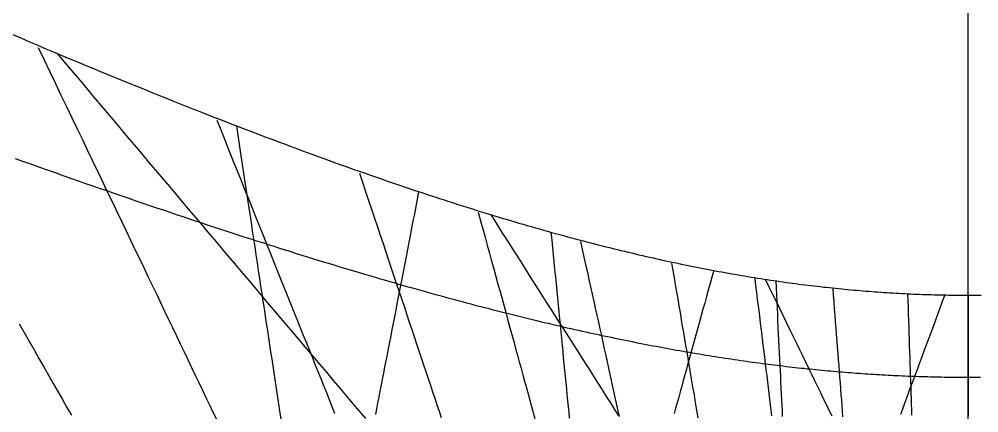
# Model space of a CAD drawing. Header units: millimetres. Extents: x -571 to 571, y -403 to 280.
# Drawn here: x -277.8 to 3.2, y 5.3 to 120.7 of the extents above; entities that cross this region are included whole.
import ezdxf

# ---------------------------------------------------------------- set-up
doc = ezdxf.new("R2010")
doc.units = ezdxf.units.MM
for name, color, linetype in [('DECL', 30, 'Continuous'), ('HOUR', 7, 'Continuous'), ('HOUR20', 8, 'Continuous'), ('MERID', 40, 'Continuous'), ('RISE', 3, 'Continuous'), ('SET', 2, 'Continuous'), ('TEMP', 5, 'Continuous')]:
    doc.layers.add(name, color=color, linetype=linetype)

msp = doc.modelspace()

# ---------------------------------------------------------------- linework, layer by layer
at = {"layer": 'DECL'}
for points in [[(-279.63, 116.14), (-277.17, 115.09), (-274.74, 114.06), (-272.34, 113.04), (-269.96, 112.03), (-267.61, 111.04), (-265.29, 110.06), (-262.99, 109.1), (-260.71, 108.15), (-258.46, 107.21), (-256.23, 106.29), (-254.03, 105.37), (-251.85, 104.47), (-249.69, 103.58), (-247.55, 102.71), (-245.43, 101.84), (-243.34, 100.99), (-241.26, 100.14), (-239.21, 99.31), (-237.17, 98.49), (-235.16, 97.68), (-233.16, 96.88), (-231.18, 96.09), (-229.22, 95.31), (-227.28, 94.54), (-225.36, 93.78), (-223.46, 93.03), (-221.57, 92.29), (-219.7, 91.56), (-217.84, 90.84), (-216.01, 90.12), (-214.19, 89.42), (-212.38, 88.72), (-210.59, 88.04), (-208.82, 87.36), (-207.06, 86.69), (-205.31, 86.03), (-203.58, 85.37), (-201.87, 84.73), (-200.17, 84.09), (-198.48, 83.46), (-196.8, 82.84), (-195.14, 82.22), (-193.5, 81.61), (-191.86, 81.01), (-190.24, 80.42), (-188.63, 79.83), (-187.04, 79.26), (-185.45, 78.68), (-183.88, 78.12), (-182.32, 77.56), (-180.78, 77.01), (-179.24, 76.46), (-177.71, 75.92), (-176.2, 75.39), (-174.7, 74.87), (-173.2, 74.35), (-171.72, 73.83), (-170.25, 73.33), (-168.79, 72.82), (-167.34, 72.33), (-165.9, 71.84), (-164.47, 71.35), (-163.04, 70.88), (-161.63, 70.4), (-160.23, 69.93), (-158.84, 69.47), (-157.45, 69.02), (-156.08, 68.56), (-154.71, 68.12), (-153.36, 67.68), (-152.01, 67.24), (-150.67, 66.81), (-149.33, 66.39), (-148.01, 65.97), (-146.7, 65.55), (-145.39, 65.14), (-144.09, 64.73), (-142.8, 64.33), (-141.51, 63.93), (-140.23, 63.54), (-138.97, 63.16), (-137.7, 62.77), (-136.45, 62.39), (-135.2, 62.02), (-133.96, 61.65), (-132.73, 61.28), (-131.5, 60.92), (-130.28, 60.57), (-129.07, 60.21), (-127.86, 59.87), (-126.66, 59.52), (-125.46, 59.18), (-124.27, 58.84), (-123.09, 58.51), (-121.92, 58.18), (-120.75, 57.86), (-119.58, 57.54), (-118.42, 57.22), (-117.27, 56.91), (-116.12, 56.6), (-114.98, 56.29), (-113.85, 55.99), (-112.72, 55.69), (-111.59, 55.4), (-110.47, 55.11), (-109.36, 54.82), (-108.25, 54.53), (-107.14, 54.25), (-106.04, 53.98), (-104.95, 53.7), (-103.86, 53.43), (-102.77, 53.17), (-101.69, 52.9), (-100.62, 52.64), (-99.54, 52.38), (-98.48, 52.13), (-97.41, 51.88), (-96.36, 51.63), (-95.3, 51.39), (-94.25, 51.14), (-93.21, 50.91), (-92.16, 50.67), (-91.13, 50.44), (-90.09, 50.21), (-89.06, 49.98), (-88.04, 49.76), (-87.02, 49.54), (-86, 49.32), (-84.98, 49.11), (-83.97, 48.9), (-82.96, 48.69), (-81.96, 48.48), (-80.96, 48.28), (-79.96, 48.08), (-78.97, 47.88), (-77.98, 47.69), (-76.99, 47.49), (-76.01, 47.31), (-75.03, 47.12), (-74.05, 46.93), (-73.07, 46.75), (-72.1, 46.57), (-71.13, 46.4), (-70.17, 46.23), (-69.2, 46.05), (-68.24, 45.89), (-67.29, 45.72), (-66.33, 45.56), (-65.38, 45.4), (-64.43, 45.24), (-63.48, 45.08), (-62.54, 44.93), (-61.6, 44.78), (-60.66, 44.63), (-59.72, 44.49), (-58.79, 44.34), (-57.86, 44.2), (-56.93, 44.06), (-56, 43.93), (-55.07, 43.79), (-54.15, 43.66), (-53.23, 43.53), (-52.31, 43.41), (-51.39, 43.28), (-50.48, 43.16), (-49.56, 43.04), (-48.65, 42.92), (-47.74, 42.81), (-46.83, 42.7), (-45.93, 42.58), (-45.03, 42.48), (-44.12, 42.37), (-43.22, 42.27), (-42.32, 42.16), (-41.43, 42.07), (-40.53, 41.97), (-39.64, 41.87), (-38.74, 41.78), (-37.85, 41.69), (-36.96, 41.6), (-36.07, 41.51), (-35.19, 41.43), (-34.3, 41.35), (-33.42, 41.27), (-32.53, 41.19), (-31.65, 41.12), (-30.77, 41.04), (-29.89, 40.97), (-29.01, 40.9), (-28.13, 40.83), (-27.26, 40.77), (-26.38, 40.71), (-25.51, 40.64), (-24.64, 40.59), (-23.76, 40.53), (-22.89, 40.47), (-22.02, 40.42), (-21.15, 40.37), (-20.28, 40.32), (-19.41, 40.28), (-18.54, 40.23), (-17.68, 40.19), (-16.81, 40.15), (-15.95, 40.11), (-15.08, 40.07), (-14.22, 40.04), (-13.35, 40.01), (-12.49, 39.98), (-11.62, 39.95), (-10.76, 39.92), (-9.9, 39.9), (-9.04, 39.88), (-8.18, 39.86), (-7.31, 39.84), (-6.45, 39.82), (-5.59, 39.81), (-4.73, 39.8), (-3.87, 39.79), (-3.01, 39.78), (-2.15, 39.77), (-1.29, 39.77), (-0.43, 39.77), (0.43, 39.77), (1.29, 39.77), (2.15, 39.77), (3.01, 39.78), (3.87, 39.79)], [(-278.96, 79.85), (-276.57, 79), (-274.21, 78.15), (-271.88, 77.32), (-269.57, 76.5), (-267.28, 75.69), (-265.02, 74.89), (-262.78, 74.1), (-260.57, 73.32), (-258.38, 72.55), (-256.21, 71.8), (-254.07, 71.05), (-251.94, 70.31), (-249.84, 69.58), (-247.76, 68.87), (-245.7, 68.16), (-243.66, 67.46), (-241.64, 66.77), (-239.63, 66.08), (-237.65, 65.41), (-235.69, 64.75), (-233.74, 64.09), (-231.82, 63.44), (-229.91, 62.8), (-228.02, 62.17), (-226.15, 61.54), (-224.29, 60.93), (-222.45, 60.32), (-220.63, 59.72), (-218.82, 59.12), (-217.03, 58.54), (-215.25, 57.96), (-213.49, 57.39), (-211.75, 56.82), (-210.02, 56.26), (-208.3, 55.71), (-206.6, 55.17), (-204.91, 54.63), (-203.24, 54.09), (-201.58, 53.57), (-199.94, 53.05), (-198.3, 52.54), (-196.68, 52.03), (-195.08, 51.53), (-193.48, 51.03), (-191.9, 50.54), (-190.33, 50.06), (-188.78, 49.58), (-187.23, 49.11), (-185.7, 48.64), (-184.18, 48.18), (-182.67, 47.73), (-181.17, 47.28), (-179.68, 46.83), (-178.2, 46.39), (-176.73, 45.95), (-175.28, 45.52), (-173.83, 45.1), (-172.4, 44.68), (-170.97, 44.26), (-169.56, 43.85), (-168.15, 43.45), (-166.75, 43.04), (-165.37, 42.65), (-163.99, 42.26), (-162.62, 41.87), (-161.26, 41.48), (-159.91, 41.11), (-158.57, 40.73), (-157.24, 40.36), (-155.91, 39.99), (-154.6, 39.63), (-153.29, 39.27), (-151.99, 38.92), (-150.7, 38.57), (-149.41, 38.22), (-148.14, 37.88), (-146.87, 37.54), (-145.61, 37.21), (-144.36, 36.88), (-143.11, 36.55), (-141.87, 36.23), (-140.64, 35.91), (-139.42, 35.59), (-138.2, 35.28), (-136.99, 34.97), (-135.79, 34.67), (-134.59, 34.37), (-133.4, 34.07), (-132.22, 33.77), (-131.04, 33.48), (-129.87, 33.19), (-128.7, 32.91), (-127.55, 32.63), (-126.39, 32.35), (-125.25, 32.07), (-124.11, 31.8), (-122.97, 31.53), (-121.84, 31.27), (-120.72, 31), (-119.6, 30.74), (-118.49, 30.49), (-117.38, 30.23), (-116.28, 29.98), (-115.18, 29.73), (-114.09, 29.49), (-113.01, 29.24), (-111.93, 29.01), (-110.85, 28.77), (-109.78, 28.53), (-108.71, 28.3), (-107.65, 28.07), (-106.6, 27.85), (-105.54, 27.63), (-104.5, 27.41), (-103.45, 27.19), (-102.41, 26.97), (-101.38, 26.76), (-100.35, 26.55), (-99.33, 26.34), (-98.3, 26.14), (-97.29, 25.93), (-96.27, 25.73), (-95.26, 25.54), (-94.26, 25.34), (-93.26, 25.15), (-92.26, 24.96), (-91.27, 24.77), (-90.28, 24.58), (-89.29, 24.4), (-88.31, 24.22), (-87.33, 24.04), (-86.35, 23.86), (-85.38, 23.69), (-84.41, 23.52), (-83.45, 23.35), (-82.49, 23.18), (-81.53, 23.02), (-80.57, 22.85), (-79.62, 22.69), (-78.67, 22.53), (-77.73, 22.38), (-76.78, 22.22), (-75.84, 22.07), (-74.91, 21.92), (-73.97, 21.77), (-73.04, 21.62), (-72.11, 21.48), (-71.19, 21.34), (-70.27, 21.2), (-69.35, 21.06), (-68.43, 20.92), (-67.51, 20.79), (-66.6, 20.66), (-65.69, 20.53), (-64.79, 20.4), (-63.88, 20.27), (-62.98, 20.15), (-62.08, 20.02), (-61.18, 19.9), (-60.29, 19.78), (-59.39, 19.67), (-58.5, 19.55), (-57.61, 19.44), (-56.73, 19.33), (-55.84, 19.22), (-54.96, 19.11), (-54.08, 19.01), (-53.2, 18.9), (-52.32, 18.8), (-51.45, 18.7), (-50.58, 18.6), (-49.71, 18.5), (-48.84, 18.41), (-47.97, 18.32), (-47.1, 18.22), (-46.24, 18.13), (-45.38, 18.05), (-44.52, 17.96), (-43.66, 17.88), (-42.8, 17.79), (-41.94, 17.71), (-41.09, 17.63), (-40.24, 17.55), (-39.38, 17.48), (-38.53, 17.4), (-37.69, 17.33), (-36.84, 17.26), (-35.99, 17.19), (-35.15, 17.12), (-34.3, 17.06), (-33.46, 16.99), (-32.62, 16.93), (-31.78, 16.87), (-30.94, 16.81), (-30.1, 16.75), (-29.27, 16.7), (-28.43, 16.64), (-27.6, 16.59), (-26.76, 16.54), (-25.93, 16.49), (-25.1, 16.44), (-24.27, 16.39), (-23.43, 16.35), (-22.61, 16.3), (-21.78, 16.26), (-20.95, 16.22), (-20.12, 16.18), (-19.29, 16.14), (-18.47, 16.11), (-17.64, 16.07), (-16.82, 16.04), (-15.99, 16.01), (-15.17, 15.98), (-14.35, 15.95), (-13.53, 15.93), (-12.7, 15.9), (-11.88, 15.88), (-11.06, 15.86), (-10.24, 15.84), (-9.42, 15.82), (-8.6, 15.8), (-7.78, 15.79), (-6.96, 15.77), (-6.14, 15.76), (-5.32, 15.75), (-4.5, 15.74), (-3.68, 15.73), (-2.86, 15.73), (-2.05, 15.72), (-1.23, 15.72), (-0.41, 15.72), (0.41, 15.72), (1.23, 15.72), (2.05, 15.72), (2.86, 15.73), (3.68, 15.73)]]:
    msp.add_lwpolyline(points, dxfattribs=at)
at = {"layer": 'HOUR'}
for points in [[(-272.24, 112.36), (-270.53, 108.79), (-268.85, 105.28), (-267.2, 101.83), (-265.57, 98.44), (-263.97, 95.09), (-262.39, 91.8), (-260.84, 88.56), (-259.31, 85.37), (-257.81, 82.22), (-256.32, 79.13), (-254.86, 76.08), (-253.42, 73.07), (-252.01, 70.11), (-250.61, 67.19), (-249.23, 64.31), (-247.87, 61.47), (-246.53, 58.67), (-245.21, 55.91), (-243.91, 53.19), (-242.62, 50.51), (-241.35, 47.86), (-240.1, 45.24), (-238.87, 42.66), (-237.65, 40.12), (-236.44, 37.6), (-235.26, 35.12), (-234.08, 32.67), (-232.92, 30.26), (-231.78, 27.87), (-230.65, 25.51), (-229.54, 23.18), (-228.43, 20.88), (-227.34, 18.6), (-226.27, 16.35), (-225.2, 14.13), (-224.15, 11.94), (-223.11, 9.77), (-222.09, 7.62), (-221.07, 5.5), (-220.07, 3.41)], [(-143.41, 64.06), (-142.73, 61.6), (-142.07, 59.17), (-141.41, 56.77), (-140.76, 54.4), (-140.12, 52.07), (-139.49, 49.76), (-138.86, 47.48), (-138.24, 45.24), (-137.63, 43.01), (-137.03, 40.82), (-136.44, 38.65), (-135.85, 36.51), (-135.27, 34.39), (-134.69, 32.3), (-134.13, 30.24), (-133.57, 28.19), (-133.01, 26.17), (-132.46, 24.18), (-131.92, 22.2), (-131.39, 20.25), (-130.86, 18.32), (-130.33, 16.41), (-129.82, 14.52), (-129.3, 12.65), (-128.8, 10.81), (-128.29, 8.98), (-127.8, 7.17), (-127.31, 5.38), (-126.82, 3.6)], [(-62.43, 44.67), (-62.18, 42.62), (-61.93, 40.58), (-61.69, 38.57), (-61.44, 36.58), (-61.2, 34.62), (-60.97, 32.68), (-60.73, 30.76), (-60.5, 28.86), (-60.27, 26.98), (-60.04, 25.13), (-59.82, 23.29), (-59.59, 21.48), (-59.37, 19.68), (-59.16, 17.91), (-58.94, 16.15), (-58.73, 14.41), (-58.52, 12.69), (-58.31, 10.99), (-58.1, 9.3), (-57.9, 7.63), (-57.7, 5.98), (-57.5, 4.35)]]:
    msp.add_lwpolyline(points, dxfattribs=at)
at = {"layer": 'HOUR20'}
for points in [[(-219.94, 91.07), (-218.71, 88.01), (-217.5, 84.99), (-216.31, 82.02), (-215.13, 79.09), (-213.97, 76.21), (-212.83, 73.36), (-211.7, 70.56), (-210.59, 67.79), (-209.5, 65.07), (-208.42, 62.38), (-207.36, 59.73), (-206.31, 57.11), (-205.27, 54.53), (-204.25, 51.98), (-203.24, 49.47), (-202.24, 46.99), (-201.26, 44.54), (-200.29, 42.12), (-199.33, 39.73), (-198.38, 37.37), (-197.45, 35.04), (-196.52, 32.74), (-195.61, 30.47), (-194.71, 28.23), (-193.82, 26.01), (-192.94, 23.82), (-192.07, 21.65), (-191.21, 19.51), (-190.36, 17.4), (-189.52, 15.3), (-188.69, 13.24), (-187.87, 11.19), (-187.06, 9.17), (-186.26, 7.17), (-185.46, 5.19)], [(-178.18, 75.56), (-177.27, 72.85), (-176.38, 70.18), (-175.49, 67.54), (-174.63, 64.94), (-173.77, 62.37), (-172.92, 59.84), (-172.09, 57.34), (-171.26, 54.88), (-170.45, 52.45), (-169.65, 50.04), (-168.86, 47.67), (-168.07, 45.33), (-167.3, 43.02), (-166.54, 40.74), (-165.78, 38.48), (-165.04, 36.25), (-164.3, 34.05), (-163.58, 31.88), (-162.86, 29.73), (-162.15, 27.61), (-161.45, 25.51), (-160.75, 23.43), (-160.07, 21.38), (-159.39, 19.35), (-158.72, 17.35), (-158.06, 15.37), (-157.4, 13.41), (-156.75, 11.47), (-156.11, 9.55), (-155.48, 7.65), (-154.85, 5.77), (-154.23, 3.92)], [(-113.43, 55.49), (-112.93, 53.21), (-112.44, 50.95), (-111.95, 48.73), (-111.46, 46.54), (-110.99, 44.37), (-110.51, 42.22), (-110.05, 40.11), (-109.59, 38.01), (-109.13, 35.95), (-108.68, 33.9), (-108.24, 31.89), (-107.8, 29.89), (-107.36, 27.92), (-106.94, 25.97), (-106.51, 24.04), (-106.09, 22.13), (-105.68, 20.24), (-105.27, 18.38), (-104.86, 16.53), (-104.46, 14.71), (-104.06, 12.9), (-103.67, 11.11), (-103.28, 9.34), (-102.89, 7.59), (-102.51, 5.86), (-102.13, 4.15)], [(-86.79, 49.17), (-86.42, 47.02), (-86.06, 44.9), (-85.7, 42.8), (-85.35, 40.73), (-85, 38.68), (-84.66, 36.65), (-84.32, 34.65), (-83.98, 32.67), (-83.65, 30.72), (-83.32, 28.79), (-83, 26.87), (-82.68, 24.99), (-82.36, 23.12), (-82.05, 21.27), (-81.74, 19.44), (-81.43, 17.63), (-81.13, 15.84), (-80.82, 14.07), (-80.53, 12.32), (-80.23, 10.59), (-79.94, 8.87), (-79.65, 7.17), (-79.37, 5.49), (-79.09, 3.83)], [(-39.61, 41.72), (-39.45, 39.72), (-39.3, 37.74), (-39.15, 35.79), (-39, 33.85), (-38.86, 31.95), (-38.71, 30.06), (-38.57, 28.19), (-38.42, 26.35), (-38.28, 24.52), (-38.15, 22.72), (-38.01, 20.93), (-37.87, 19.16), (-37.74, 17.42), (-37.6, 15.69), (-37.47, 13.98), (-37.34, 12.28), (-37.21, 10.61), (-37.08, 8.95), (-36.96, 7.31), (-36.83, 5.68), (-36.71, 4.07)], [(-17.69, 40.12), (-17.63, 38.15), (-17.56, 36.21), (-17.5, 34.28), (-17.44, 32.38), (-17.37, 30.5), (-17.31, 28.65), (-17.25, 26.81), (-17.19, 24.99), (-17.13, 23.19), (-17.08, 21.42), (-17.02, 19.66), (-16.96, 17.92), (-16.9, 16.19), (-16.85, 14.49), (-16.79, 12.8), (-16.74, 11.14), (-16.68, 9.48), (-16.63, 7.85), (-16.58, 6.23), (-16.52, 4.63)], [(-277.82, 31.41), (-276.34, 28.82), (-274.88, 26.26), (-273.44, 23.73), (-272.01, 21.23), (-270.61, 18.76), (-269.22, 16.33), (-267.85, 13.92), (-266.49, 11.55), (-265.15, 9.2), (-263.83, 6.88), (-262.52, 4.59)]]:
    msp.add_lwpolyline(points, dxfattribs=at)
at = {"layer": 'MERID'}
msp.add_lwpolyline([(0, -280), (0, 280)], dxfattribs=at)
at = {"layer": 'RISE'}
for points in [[(-160.86, 70.14), (-161.28, 67.95), (-161.7, 65.78), (-162.11, 63.63), (-162.52, 61.5), (-162.93, 59.38), (-163.33, 57.29), (-163.73, 55.21), (-164.13, 53.15), (-164.52, 51.1), (-164.91, 49.08), (-165.3, 47.07), (-165.69, 45.07), (-166.07, 43.1), (-166.45, 41.14), (-166.82, 39.19), (-167.2, 37.26), (-167.57, 35.34), (-167.94, 33.44), (-168.3, 31.55), (-168.67, 29.68), (-169.03, 27.81), (-169.39, 25.97), (-169.74, 24.13), (-170.1, 22.31), (-170.45, 20.5), (-170.8, 18.71), (-171.14, 16.92), (-171.49, 15.15), (-171.83, 13.39), (-172.17, 11.64), (-172.51, 9.9), (-172.85, 8.17), (-173.19, 6.46), (-173.52, 4.75)], [(-74.47, 47.01), (-75.01, 45.07), (-75.54, 43.14), (-76.06, 41.23), (-76.58, 39.34), (-77.1, 37.47), (-77.61, 35.62), (-78.11, 33.79), (-78.61, 31.97), (-79.11, 30.17), (-79.6, 28.39), (-80.09, 26.63), (-80.57, 24.88), (-81.05, 23.15), (-81.52, 21.43), (-81.99, 19.73), (-82.45, 18.05), (-82.92, 16.38), (-83.37, 14.72), (-83.83, 13.08), (-84.28, 11.45), (-84.72, 9.83), (-85.17, 8.23), (-85.61, 6.65), (-86.04, 5.07)], [(-6.81, 39.83), (-7.53, 37.88), (-8.25, 35.96), (-8.95, 34.06), (-9.65, 32.18), (-10.33, 30.32), (-11.01, 28.48), (-11.68, 26.67), (-12.35, 24.88), (-13.01, 23.1), (-13.66, 21.35), (-14.3, 19.61), (-14.93, 17.9), (-15.56, 16.2), (-16.19, 14.52), (-16.8, 12.86), (-17.41, 11.21), (-18.02, 9.59), (-18.62, 7.97), (-19.21, 6.38), (-19.79, 4.8)]]:
    msp.add_lwpolyline(points, dxfattribs=at)
at = {"layer": 'SET'}
for points in [[(-266.75, 110.68), (-263.09, 106.33), (-259.51, 102.08), (-256.02, 97.95), (-252.62, 93.91), (-249.3, 89.97), (-246.06, 86.13), (-242.89, 82.37), (-239.8, 78.7), (-236.78, 75.12), (-233.82, 71.61), (-230.93, 68.19), (-228.11, 64.83), (-225.34, 61.55), (-222.63, 58.34), (-219.98, 55.2), (-217.39, 52.12), (-214.84, 49.11), (-212.35, 46.16), (-209.91, 43.26), (-207.51, 40.42), (-205.16, 37.64), (-202.86, 34.91), (-200.6, 32.23), (-198.38, 29.6), (-196.2, 27.02), (-194.06, 24.49), (-191.96, 22), (-189.9, 19.56), (-187.87, 17.16), (-185.88, 14.8), (-183.92, 12.48), (-182, 10.2), (-180.11, 7.96), (-178.25, 5.76), (-176.41, 3.59)], [(-139.74, 63.39), (-137.98, 60.62), (-136.26, 57.89), (-134.56, 55.21), (-132.89, 52.59), (-131.26, 50), (-129.65, 47.47), (-128.06, 44.97), (-126.51, 42.52), (-124.98, 40.11), (-123.48, 37.74), (-122, 35.41), (-120.54, 33.11), (-119.11, 30.86), (-117.7, 28.63), (-116.31, 26.45), (-114.94, 24.29), (-113.6, 22.17), (-112.27, 20.09), (-110.97, 18.03), (-109.68, 16), (-108.41, 14), (-107.16, 12.04), (-105.93, 10.09), (-104.71, 8.18), (-103.51, 6.29), (-102.33, 4.43)], [(-59.35, 44.43), (-58.29, 42.25), (-57.25, 40.11), (-56.22, 37.99), (-55.21, 35.91), (-54.22, 33.86), (-53.23, 31.83), (-52.26, 29.83), (-51.31, 27.86), (-50.36, 25.92), (-49.43, 24), (-48.51, 22.1), (-47.6, 20.24), (-46.71, 18.39), (-45.82, 16.57), (-44.95, 14.77), (-44.08, 12.99), (-43.23, 11.24), (-42.39, 9.51), (-41.56, 7.79), (-40.73, 6.1), (-39.92, 4.43)]]:
    msp.add_lwpolyline(points, dxfattribs=at)
at = {"layer": 'TEMP'}
for points in [[(-214.19, 89.42), (-213.78, 86.7), (-213.37, 84), (-212.98, 81.34), (-212.58, 78.71), (-212.19, 76.11), (-211.8, 73.53), (-211.42, 70.99), (-211.04, 68.47), (-210.66, 65.98), (-210.29, 63.51), (-209.93, 61.07), (-209.56, 58.66), (-209.2, 56.27), (-208.84, 53.9), (-208.49, 51.56), (-208.14, 49.25), (-207.79, 46.95), (-207.45, 44.68), (-207.11, 42.43), (-206.77, 40.21), (-206.44, 38), (-206.1, 35.82), (-205.78, 33.65), (-205.45, 31.51), (-205.13, 29.39), (-204.81, 27.28), (-204.49, 25.2), (-204.18, 23.13), (-203.87, 21.08), (-203.56, 19.05), (-203.25, 17.04), (-202.95, 15.04), (-202.65, 13.07), (-202.35, 11.11), (-202.05, 9.16), (-201.76, 7.23), (-201.47, 5.32), (-201.18, 3.43)], [(-122.11, 58.24), (-121.89, 55.99), (-121.68, 53.77), (-121.46, 51.58), (-121.25, 49.41), (-121.04, 47.27), (-120.83, 45.15), (-120.63, 43.05), (-120.42, 40.98), (-120.22, 38.92), (-120.02, 36.89), (-119.83, 34.89), (-119.63, 32.9), (-119.44, 30.93), (-119.25, 28.99), (-119.06, 27.06), (-118.87, 25.15), (-118.68, 23.27), (-118.5, 21.4), (-118.32, 19.55), (-118.14, 17.72), (-117.96, 15.9), (-117.78, 14.11), (-117.6, 12.33), (-117.43, 10.57), (-117.26, 8.82), (-117.09, 7.09), (-116.92, 5.38), (-116.75, 3.68)], [(-56.31, 43.97), (-56.21, 41.95), (-56.11, 39.94), (-56.02, 37.96), (-55.92, 36.01), (-55.83, 34.07), (-55.74, 32.16), (-55.65, 30.27), (-55.56, 28.4), (-55.47, 26.55), (-55.38, 24.72), (-55.29, 22.91), (-55.2, 21.11), (-55.12, 19.34), (-55.03, 17.59), (-54.95, 15.85), (-54.86, 14.13), (-54.78, 12.43), (-54.7, 10.74), (-54.62, 9.08), (-54.54, 7.43), (-54.46, 5.79), (-54.38, 4.17)], [(0, 39.77), (0, 37.81), (0, 35.87), (0, 33.95), (0, 32.06), (0, 30.18), (0, 28.33), (0, 26.5), (0, 24.69), (0, 22.9), (0, 21.13), (0, 19.37), (0, 17.64), (0, 15.92), (0, 14.22), (0, 12.54), (0, 10.88), (0, 9.23), (0, 7.6), (0, 5.99), (0, 4.39)]]:
    msp.add_lwpolyline(points, dxfattribs=at)

doc.saveas('drawing.dxf')
